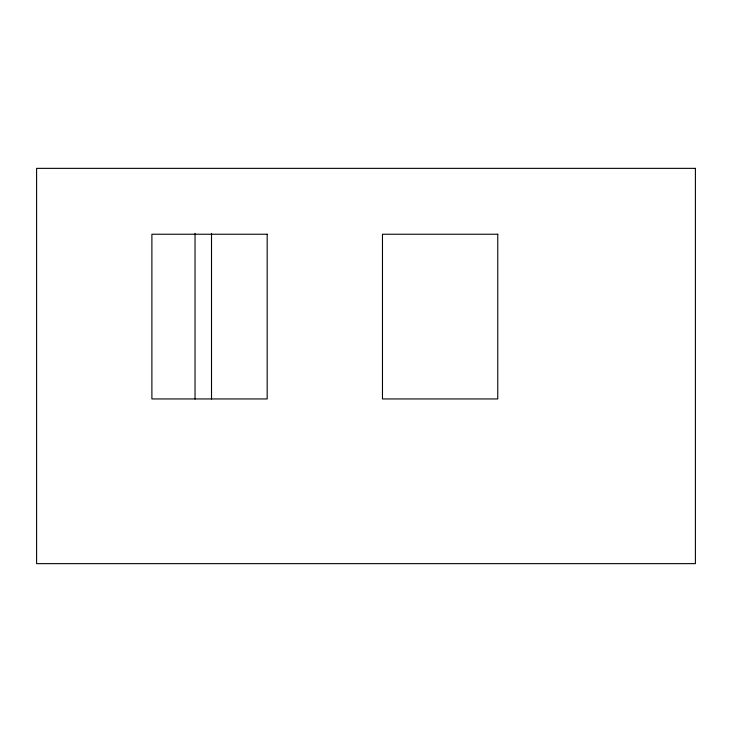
<?xml version="1.0" encoding="UTF-8"?>
<svg xmlns="http://www.w3.org/2000/svg" width="732" height="732" viewBox="0 0 732 732"><rect width="100%" height="100%" fill="white"/><g stroke="black" fill="none" stroke-linecap="round" stroke-linejoin="round"><path stroke-width="1.1" d="M211.511 233.362L211.511 399.077M195.041 233.362L195.041 399.077M695.4 168.36L36.6 168.36L36.6 563.64L695.4 563.64L695.4 168.36M267.18 234.24L151.89 234.24L151.89 398.94L267.18 398.94L267.18 234.24M497.76 234.24L382.47 234.24L382.47 398.94L497.76 398.94L497.76 234.24"/></g></svg>
